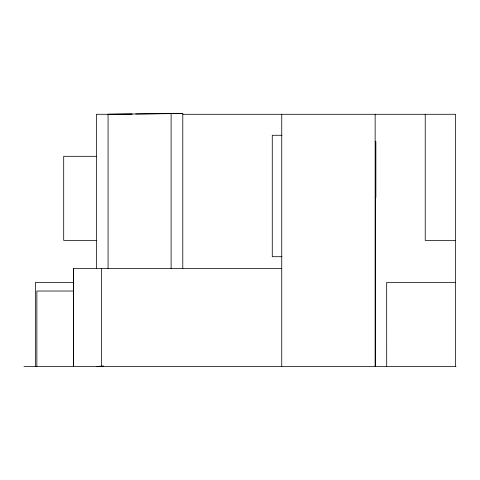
<?xml version="1.0" encoding="UTF-8"?>
<svg xmlns="http://www.w3.org/2000/svg" width="480" height="480" viewBox="0 0 480 480"><rect width="100%" height="100%" fill="white"/><g stroke="black" fill="none" stroke-linecap="round" stroke-linejoin="round"><path stroke-width="0.72" d="M96.39 366.474L103.686 366M108.066 268.434L108.066 114.282L171.114 113.526L182.79 113.526L182.79 268.434M108.066 114.282L131.976 114.042M135.714 114L182.79 113.526M132.03 114.282L96.39 114.282L96.39 268.44M182.964 114.282L455.586 114.282L455.586 366.474M281.976 135.276L272.274 135.276L272.274 256.704L281.976 256.704M375.144 141.426L375.864 141.426L375.864 197.472L375.144 197.472M96.39 156.312L63.696 156.312L63.696 240.378L96.39 240.378M455.586 240.378L425.226 240.378L425.226 114.282M281.742 268.398L73.446 268.398L73.446 366.474M73.704 282.414L35.478 282.414L35.478 366.474M455.586 282.414L386.682 282.414L386.7 366.474M73.578 291.024L36.864 291.024L36.864 366.474M24 366.474L456 366.474M375.336 196.854L375.336 366.474M375.144 114.282L375.144 366.474M281.742 114.282L281.742 366.474M171.114 113.526L171.114 268.434M101.502 268.398L101.502 366.474M73.482 268.398L73.482 366.474"/></g></svg>
